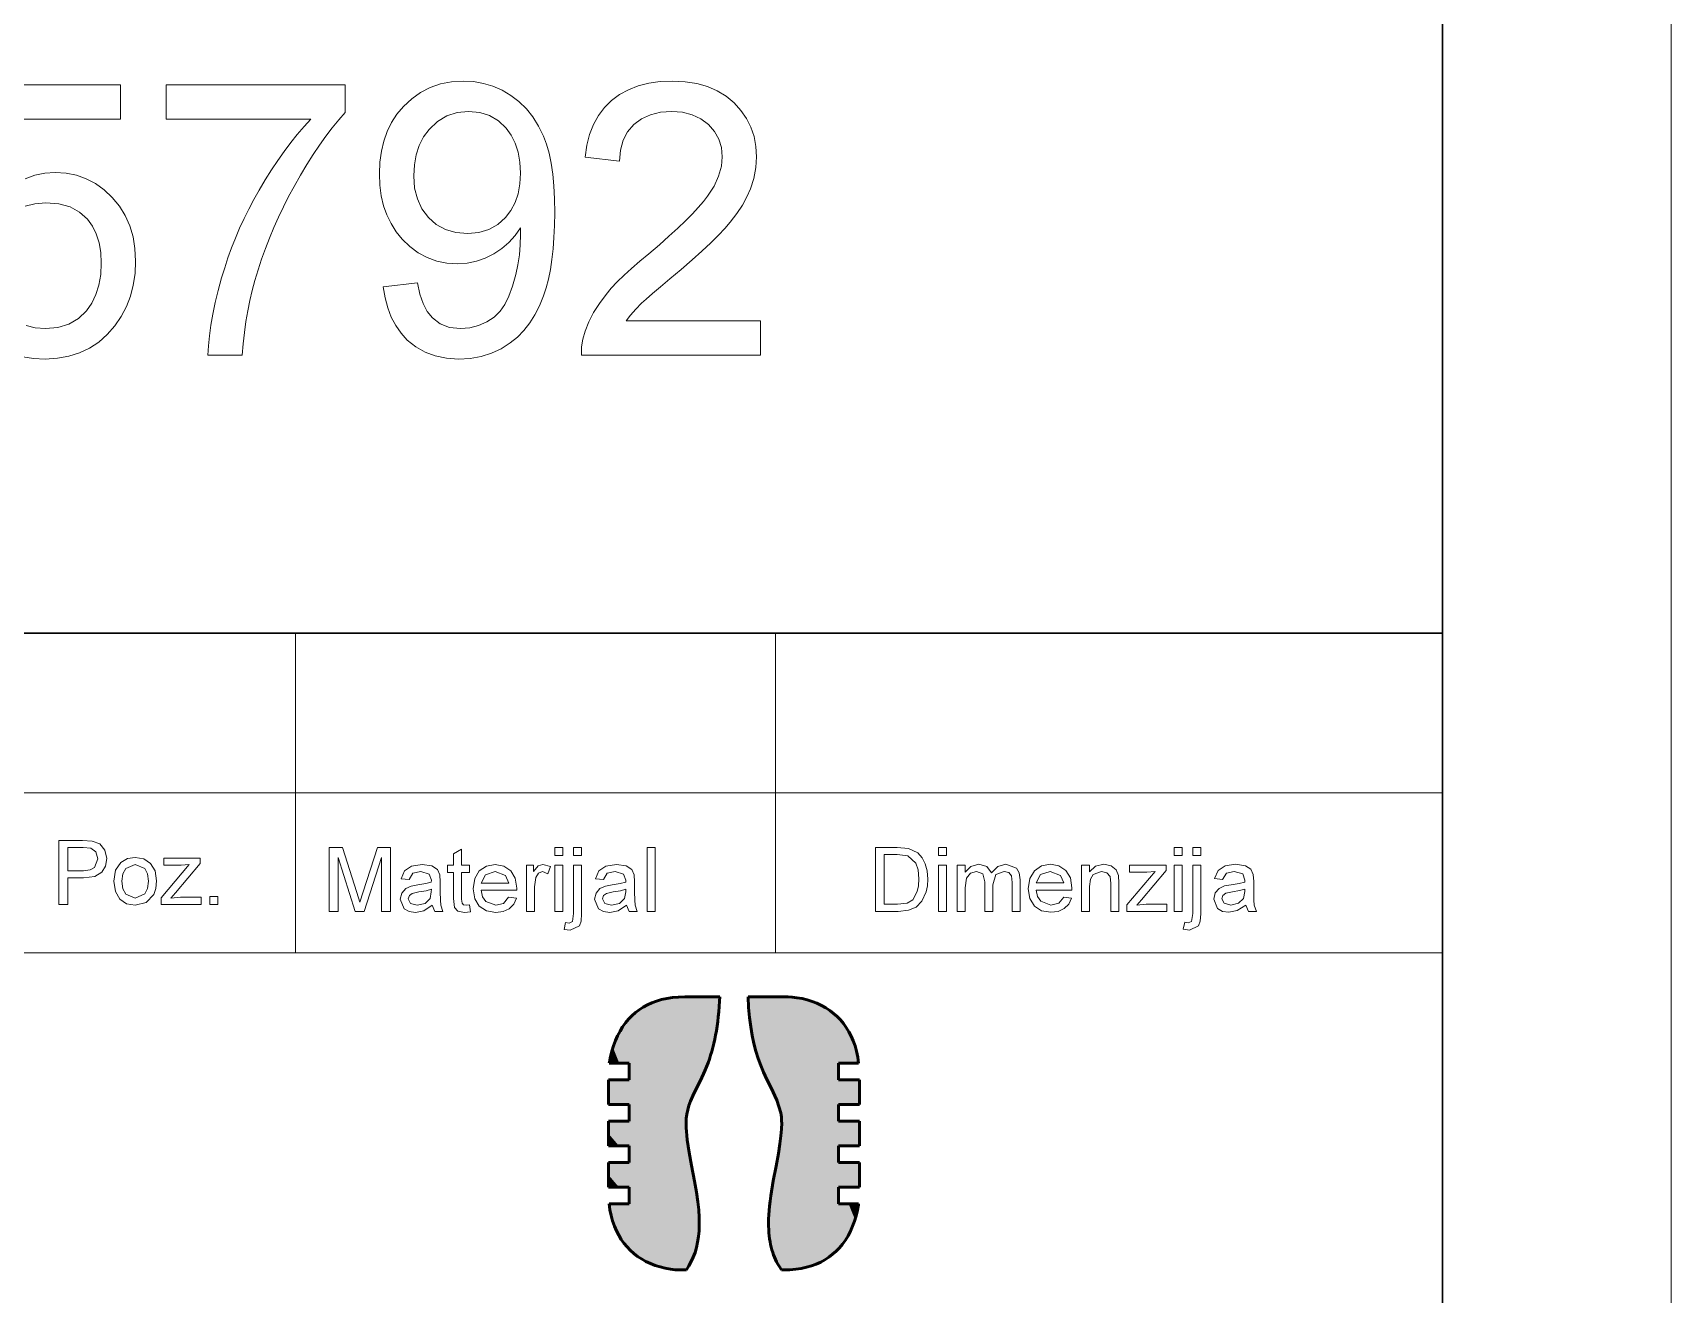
# Model space of a CAD drawing. Extents: x 0 to 297, y 0 to 523.
# Drawn here: x 261.16 to 297, y 25.53 to 53.14 of the extents above; entities that cross this region are included whole.
import ezdxf

# ---------------------------------------------------------------- set-up
doc = ezdxf.new("R2010")
doc.units = 0

msp = doc.modelspace()

# ---------------------------------------------------------------- linework, layer by layer
at = {"color": 7, "lineweight": 13}
for p, q in [((297, 0), (297, 420)), ((142.421, 36.5), (292, 36.5)), ((292, 33), (142.421, 33))]:
    msp.add_line(p, q, dxfattribs=at)
at = {"color": 7, "lineweight": 30}
for p, q in [((292, 5), (292, 415)), ((142.421, 40), (292, 40))]:
    msp.add_line(p, q, dxfattribs=at)
at = {"color": 7, "lineweight": 13, "ltscale": 0.175}
for p, q in [((266.911, 40), (266.911, 33)), ((277.411, 40), (277.411, 33))]:
    msp.add_line(p, q, dxfattribs=at)
at = {"color": 7, "lineweight": 13}
for points in [[(260.245, 51.998), (263.078, 51.998), (263.078, 51.248), (260.864, 51.248)], [(260.994, 49.943), (261.208, 50.02), (261.426, 50.066), (261.649, 50.081), (261.89, 50.066), (262.118, 50.021), (262.333, 49.945), (262.535, 49.839), (262.725, 49.703), (262.901, 49.536), (263.057, 49.346), (263.185, 49.139), (263.284, 48.914), (263.355, 48.672), (263.398, 48.413), (263.412, 48.136), (263.399, 47.87), (263.361, 47.617), (263.298, 47.376), (263.209, 47.148), (263.094, 46.931), (262.955, 46.727), (262.788, 46.534), (262.604, 46.37), (262.404, 46.236), (262.187, 46.132), (261.953, 46.058), (261.703, 46.013), (261.437, 45.998), (261.182, 46.011), (260.943, 46.049)], [(261.02, 46.733), (261.218, 46.682), (261.44, 46.665), (261.712, 46.689), (261.952, 46.762), (262.161, 46.884), (262.338, 47.055), (262.455, 47.222), (262.545, 47.409), (262.61, 47.616), (262.649, 47.844), (262.662, 48.092), (262.65, 48.327), (262.613, 48.541), (262.552, 48.735), (262.467, 48.908), (262.358, 49.06), (262.187, 49.215), (261.978, 49.326), (261.731, 49.392), (261.447, 49.415), (261.209, 49.397), (260.999, 49.343)]]:
    msp.add_lwpolyline(points, dxfattribs=at)
for points in [[(264.078, 51.248), (264.078, 51.998), (267.995, 51.998), (267.995, 51.391), (267.854, 51.232), (267.714, 51.06), (267.574, 50.877), (267.434, 50.681), (267.294, 50.473), (267.155, 50.253), (267.016, 50.02), (266.878, 49.776), (266.758, 49.553), (266.644, 49.328), (266.537, 49.102), (266.436, 48.874), (266.341, 48.645), (266.252, 48.415), (266.169, 48.183), (266.093, 47.95), (266.022, 47.715), (265.964, 47.499), (265.911, 47.278), (265.865, 47.05), (265.825, 46.816), (265.792, 46.577), (265.765, 46.332), (265.745, 46.081), (264.995, 46.081), (265.004, 46.288), (265.025, 46.506), (265.056, 46.736), (265.099, 46.979), (265.153, 47.233), (265.217, 47.499), (265.293, 47.777), (265.36, 47.997), (265.432, 48.215), (265.511, 48.431), (265.596, 48.646), (265.687, 48.859), (265.784, 49.07), (265.887, 49.279), (265.996, 49.487), (266.112, 49.693), (266.246, 49.919), (266.382, 50.136), (266.521, 50.344), (266.662, 50.543), (266.804, 50.733), (266.949, 50.913), (267.096, 51.085), (267.245, 51.248)], [(268.828, 47.581), (269.578, 47.665), (269.63, 47.42), (269.702, 47.211), (269.792, 47.038), (269.902, 46.902), (270.076, 46.77), (270.281, 46.691), (270.515, 46.665), (270.722, 46.681), (270.915, 46.729), (271.096, 46.809), (271.256, 46.915), (271.387, 47.043), (271.491, 47.193), (271.576, 47.373), (271.656, 47.592), (271.728, 47.85), (271.774, 48.06), (271.806, 48.275), (271.826, 48.495), (271.832, 48.721), (271.828, 48.866), (271.713, 48.7), (271.577, 48.55), (271.423, 48.417), (271.248, 48.299), (271.061, 48.204), (270.865, 48.136), (270.663, 48.095), (270.452, 48.081), (270.22, 48.096), (269.999, 48.141), (269.791, 48.217), (269.595, 48.322), (269.412, 48.457), (269.241, 48.623), (269.109, 48.785), (268.998, 48.961), (268.907, 49.15), (268.836, 49.354), (268.786, 49.572), (268.755, 49.804), (268.745, 50.05), (268.756, 50.304), (268.788, 50.544), (268.841, 50.769), (268.916, 50.979), (269.012, 51.175), (269.129, 51.357), (269.268, 51.523), (269.45, 51.694), (269.646, 51.833), (269.857, 51.942), (270.083, 52.019), (270.323, 52.066), (270.578, 52.081), (270.802, 52.069), (271.018, 52.031), (271.226, 51.969), (271.426, 51.881), (271.618, 51.768), (271.797, 51.632), (271.959, 51.475), (272.102, 51.297), (272.227, 51.097), (272.334, 50.876), (272.399, 50.7), (272.454, 50.503), (272.499, 50.285), (272.534, 50.045), (272.559, 49.785), (272.573, 49.503), (272.578, 49.2), (272.575, 48.922), (272.563, 48.658), (272.544, 48.409), (272.517, 48.174), (272.483, 47.954), (272.441, 47.749), (272.392, 47.558), (272.334, 47.381), (272.246, 47.165), (272.145, 46.966), (272.031, 46.786), (271.903, 46.623), (271.762, 46.478), (271.608, 46.351), (271.408, 46.224), (271.195, 46.125), (270.969, 46.055), (270.73, 46.012), (270.477, 45.998), (270.212, 46.015), (269.967, 46.064), (269.742, 46.148), (269.538, 46.264), (269.353, 46.413), (269.217, 46.561), (269.101, 46.728), (269.004, 46.913), (268.926, 47.117), (268.868, 47.34)], [(277.078, 46.831), (277.078, 46.081), (273.162, 46.081), (273.167, 46.261), (273.195, 46.435), (273.244, 46.606), (273.326, 46.812), (273.43, 47.016), (273.556, 47.216), (273.703, 47.413), (273.817, 47.547), (273.948, 47.686), (274.095, 47.83), (274.26, 47.98), (274.441, 48.136), (274.638, 48.297), (274.868, 48.496), (275.078, 48.684), (275.269, 48.859), (275.439, 49.023), (275.589, 49.176), (275.72, 49.316), (275.831, 49.445), (275.922, 49.562), (276.063, 49.784), (276.164, 50.001), (276.225, 50.216), (276.245, 50.426), (276.226, 50.627), (276.169, 50.81), (276.073, 50.978), (275.939, 51.129), (275.775, 51.254), (275.587, 51.343), (275.376, 51.397), (275.142, 51.415), (274.895, 51.397), (274.675, 51.343), (274.48, 51.253), (274.311, 51.128), (274.174, 50.97), (274.076, 50.785), (274.016, 50.572), (273.995, 50.331), (273.245, 50.415), (273.282, 50.675), (273.343, 50.914), (273.427, 51.132), (273.535, 51.328), (273.666, 51.502), (273.82, 51.655), (273.996, 51.785), (274.19, 51.892), (274.404, 51.975), (274.636, 52.034), (274.887, 52.069), (275.158, 52.081), (275.431, 52.068), (275.684, 52.028), (275.918, 51.962), (276.132, 51.87), (276.326, 51.75), (276.501, 51.605), (276.652, 51.44), (276.776, 51.262), (276.872, 51.071), (276.94, 50.868), (276.981, 50.652), (276.995, 50.424), (276.98, 50.186), (276.936, 49.952), (276.861, 49.72), (276.783, 49.545), (276.683, 49.365), (276.56, 49.181), (276.416, 48.991), (276.299, 48.856), (276.158, 48.706), (275.992, 48.541), (275.8, 48.361), (275.583, 48.165), (275.341, 47.955), (275.097, 47.752), (274.889, 47.577), (274.717, 47.43), (274.581, 47.311), (274.48, 47.22), (274.351, 47.091), (274.237, 46.961), (274.14, 46.831)], [(271.828, 50.067), (271.816, 50.305), (271.779, 50.522), (271.716, 50.719), (271.629, 50.895), (271.517, 51.051), (271.348, 51.21), (271.155, 51.324), (270.938, 51.392), (270.696, 51.415), (270.445, 51.39), (270.218, 51.317), (270.014, 51.194), (269.833, 51.023), (269.711, 50.857), (269.617, 50.672), (269.549, 50.469), (269.509, 50.247), (269.495, 50.007), (269.515, 49.74), (269.575, 49.5), (269.675, 49.286), (269.815, 49.098), (269.988, 48.945), (270.19, 48.835), (270.419, 48.77), (270.676, 48.748), (270.917, 48.77), (271.135, 48.835), (271.331, 48.945), (271.504, 49.098), (271.621, 49.248), (271.712, 49.421), (271.777, 49.614), (271.815, 49.83)], [(261.731, 34.06), (261.731, 35.46), (262.25, 35.46), (262.46, 35.447), (262.629, 35.383), (262.74, 35.25), (262.781, 35.062), (262.754, 34.9), (262.671, 34.765), (262.517, 34.674), (262.274, 34.643), (261.926, 34.643), (261.926, 34.06)], [(261.926, 34.799), (262.272, 34.799), (262.418, 34.816), (262.515, 34.867), (262.587, 35.057), (262.545, 35.209), (262.433, 35.292), (262.268, 35.305), (261.926, 35.305)], [(267.645, 33.905), (267.645, 35.305), (267.934, 35.305), (268.252, 34.32), (268.316, 34.113), (268.386, 34.337), (268.701, 35.305), (268.987, 35.305), (268.987, 33.905), (268.792, 33.905), (268.792, 35.091), (268.412, 33.905), (268.217, 33.905), (267.84, 35.091), (267.84, 33.905)], [(270.717, 34.051), (270.737, 33.9), (270.607, 33.885), (270.461, 33.914), (270.389, 33.991), (270.367, 34.189), (270.367, 34.76), (270.231, 34.76), (270.231, 34.916), (270.367, 34.916), (270.367, 35.166), (270.542, 35.268), (270.542, 34.916), (270.717, 34.916), (270.717, 34.76), (270.542, 34.76), (270.542, 34.179), (270.552, 34.086), (270.581, 34.053), (270.641, 34.041)], [(272.584, 35.13), (272.584, 35.305), (272.759, 35.305), (272.759, 35.13)], [(272.992, 35.13), (272.992, 35.305), (273.167, 35.305), (273.167, 35.13)], [(274.598, 33.905), (274.598, 35.305), (274.773, 35.305), (274.773, 33.905)], [(279.592, 33.908), (279.592, 35.308), (280.07, 35.308), (280.317, 35.288), (280.521, 35.188), (280.617, 35.081), (280.685, 34.948), (280.726, 34.792), (280.74, 34.616), (280.73, 34.465), (280.703, 34.333), (280.608, 34.129), (280.482, 34.002), (280.316, 33.932), (280.093, 33.908)], [(279.787, 34.064), (280.077, 34.064), (280.288, 34.09), (280.41, 34.164), (280.51, 34.344), (280.536, 34.469), (280.545, 34.619), (280.528, 34.816), (280.475, 34.962), (280.305, 35.123), (280.072, 35.152), (279.787, 35.152)], [(280.973, 35.133), (280.973, 35.308), (281.148, 35.308), (281.148, 35.133)], [(286.126, 35.133), (286.126, 35.308), (286.301, 35.308), (286.301, 35.133)], [(286.534, 35.133), (286.534, 35.308), (286.709, 35.308), (286.709, 35.133)], [(262.937, 34.566), (262.975, 34.809), (263.091, 34.979), (263.233, 35.063), (263.404, 35.091), (263.591, 35.057), (263.74, 34.955), (263.838, 34.793), (263.87, 34.58), (263.856, 34.407), (263.813, 34.275), (263.645, 34.102), (263.404, 34.041), (263.215, 34.074), (263.066, 34.176), (262.969, 34.341)], [(263.112, 34.566), (263.133, 34.404), (263.195, 34.288), (263.404, 34.196), (263.612, 34.289), (263.675, 34.406), (263.695, 34.571), (263.674, 34.729), (263.612, 34.843), (263.404, 34.935), (263.195, 34.843), (263.133, 34.728)], [(263.968, 34.06), (263.968, 34.207), (264.582, 34.935), (264.405, 34.916), (264.026, 34.916), (264.026, 35.071), (264.823, 35.071), (264.823, 34.955), (264.283, 34.315), (264.183, 34.196), (264.391, 34.216), (264.843, 34.216), (264.843, 34.06)], [(269.901, 34.041), (269.717, 33.921), (269.534, 33.885), (269.392, 33.906), (269.287, 33.966), (269.201, 34.173), (269.233, 34.308), (269.319, 34.406), (269.438, 34.462), (269.585, 34.488), (269.759, 34.515), (269.88, 34.547), (269.881, 34.588), (269.835, 34.726), (269.648, 34.78), (269.477, 34.741), (269.395, 34.605), (269.22, 34.624), (269.296, 34.798), (269.449, 34.9), (269.681, 34.935), (269.893, 34.905), (270.013, 34.827), (270.067, 34.709), (270.076, 34.556), (270.076, 34.338), (270.079, 34.15), (270.087, 34.041), (270.134, 33.905), (269.959, 33.905)], [(271.571, 34.216), (271.742, 34.197), (271.681, 34.065), (271.584, 33.967), (271.452, 33.906), (271.288, 33.885), (271.084, 33.919), (270.928, 34.021), (270.828, 34.184), (270.795, 34.402), (270.829, 34.627), (270.929, 34.795), (271.084, 34.9), (271.278, 34.935), (271.466, 34.901), (271.617, 34.799), (271.715, 34.636), (271.748, 34.416), (271.747, 34.372), (270.97, 34.372), (271, 34.23), (271.069, 34.126), (271.291, 34.041), (271.46, 34.083)], [(270.97, 34.527), (271.573, 34.527), (271.504, 34.694), (271.277, 34.78), (271.065, 34.711)], [(271.962, 33.905), (271.962, 34.916), (272.117, 34.916), (272.117, 34.781), (272.219, 34.905), (272.322, 34.935), (272.487, 34.887), (272.431, 34.731), (272.315, 34.78), (272.223, 34.745), (272.164, 34.65), (272.137, 34.445), (272.137, 33.905)], [(272.584, 33.905), (272.584, 34.916), (272.759, 34.916), (272.759, 33.905)], [(272.786, 33.515), (272.818, 33.665), (272.895, 33.652), (272.968, 33.687), (272.992, 33.859), (272.992, 34.916), (273.167, 34.916), (273.167, 33.851), (273.155, 33.693), (273.12, 33.592), (272.918, 33.497)], [(274.151, 34.041), (273.967, 33.921), (273.785, 33.885), (273.643, 33.906), (273.538, 33.966), (273.451, 34.173), (273.484, 34.308), (273.569, 34.406), (273.688, 34.462), (273.836, 34.488), (274.01, 34.515), (274.131, 34.547), (274.132, 34.588), (274.085, 34.726), (273.898, 34.78), (273.727, 34.741), (273.646, 34.605), (273.471, 34.624), (273.547, 34.798), (273.699, 34.9), (273.931, 34.935), (274.144, 34.905), (274.264, 34.827), (274.318, 34.709), (274.326, 34.556), (274.326, 34.338), (274.329, 34.15), (274.338, 34.041), (274.384, 33.905), (274.21, 33.905)], [(280.973, 33.908), (280.973, 34.919), (281.148, 34.919), (281.148, 33.908)], [(281.381, 33.908), (281.381, 34.919), (281.556, 34.919), (281.556, 34.767), (281.679, 34.891), (281.854, 34.939), (282.033, 34.89), (282.132, 34.755), (282.271, 34.893), (282.447, 34.939), (282.68, 34.855), (282.741, 34.75), (282.762, 34.6), (282.762, 33.908), (282.587, 33.908), (282.587, 34.538), (282.57, 34.684), (282.51, 34.756), (282.407, 34.783), (282.23, 34.713), (282.159, 34.489), (282.159, 33.908), (281.984, 33.908), (281.984, 34.557), (281.942, 34.727), (281.806, 34.783), (281.673, 34.745), (281.584, 34.635), (281.556, 34.426), (281.556, 33.908)], [(283.713, 34.219), (283.884, 34.2), (283.823, 34.068), (283.725, 33.97), (283.593, 33.909), (283.429, 33.889), (283.226, 33.923), (283.07, 34.024), (282.97, 34.187), (282.937, 34.405), (282.97, 34.63), (283.071, 34.799), (283.225, 34.904), (283.42, 34.939), (283.608, 34.905), (283.758, 34.802), (283.857, 34.639), (283.89, 34.42), (283.889, 34.375), (283.112, 34.375), (283.142, 34.233), (283.211, 34.129), (283.433, 34.044), (283.602, 34.086)], [(283.112, 34.53), (283.715, 34.53), (283.645, 34.697), (283.419, 34.783), (283.207, 34.714)], [(284.104, 33.908), (284.104, 34.919), (284.279, 34.919), (284.279, 34.776), (284.41, 34.898), (284.588, 34.939), (284.75, 34.906), (284.86, 34.82), (284.911, 34.694), (284.92, 34.528), (284.92, 33.908), (284.745, 33.908), (284.745, 34.516), (284.726, 34.671), (284.657, 34.752), (284.54, 34.783), (284.356, 34.714), (284.298, 34.615), (284.279, 34.454), (284.279, 33.908)], [(285.095, 33.908), (285.095, 34.054), (285.71, 34.783), (285.532, 34.764), (285.154, 34.764), (285.154, 34.919), (285.951, 34.919), (285.951, 34.803), (285.411, 34.163), (285.31, 34.044), (285.519, 34.064), (285.97, 34.064), (285.97, 33.908)], [(286.126, 33.908), (286.126, 34.919), (286.301, 34.919), (286.301, 33.908)], [(286.328, 33.519), (286.36, 33.669), (286.436, 33.655), (286.51, 33.69), (286.534, 33.862), (286.534, 34.919), (286.709, 34.919), (286.709, 33.854), (286.697, 33.696), (286.661, 33.595), (286.46, 33.5)], [(287.693, 34.044), (287.509, 33.924), (287.326, 33.889), (287.184, 33.909), (287.079, 33.97), (286.993, 34.177), (287.026, 34.312), (287.111, 34.409), (287.23, 34.466), (287.377, 34.491), (287.551, 34.518), (287.673, 34.55), (287.673, 34.591), (287.627, 34.729), (287.44, 34.783), (287.269, 34.744), (287.187, 34.608), (287.012, 34.627), (287.088, 34.801), (287.241, 34.903), (287.473, 34.939), (287.685, 34.908), (287.805, 34.83), (287.859, 34.712), (287.868, 34.559), (287.868, 34.342), (287.871, 34.153), (287.88, 34.044), (287.926, 33.908), (287.751, 33.908)], [(265.037, 34.06), (265.037, 34.235), (265.212, 34.235), (265.212, 34.06)], [(269.881, 34.391), (269.768, 34.36), (269.61, 34.334), (269.464, 34.303), (269.399, 34.254), (269.376, 34.182), (269.426, 34.081), (269.573, 34.041), (269.744, 34.082), (269.854, 34.189), (269.88, 34.337)], [(274.132, 34.391), (274.019, 34.36), (273.86, 34.334), (273.715, 34.303), (273.649, 34.254), (273.626, 34.182), (273.676, 34.081), (273.824, 34.041), (273.994, 34.082), (274.104, 34.189), (274.131, 34.337)], [(287.673, 34.394), (287.56, 34.363), (287.402, 34.337), (287.257, 34.307), (287.191, 34.257), (287.168, 34.185), (287.218, 34.085), (287.365, 34.044), (287.536, 34.086), (287.646, 34.192), (287.673, 34.34)]]:
    msp.add_lwpolyline(points, close=True, dxfattribs=at)
at = {"color": 142, "lineweight": 50}
for points in [[(275.424, 32.037), (275.286, 32.033), (275.156, 32.022), (275.033, 32.003), (274.917, 31.977), (274.808, 31.945), (274.704, 31.907), (274.606, 31.862), (274.514, 31.812), (274.427, 31.755), (274.345, 31.693), (274.268, 31.624), (274.195, 31.549), (274.128, 31.468), (274.065, 31.38), (274.007, 31.286), (273.953, 31.186), (273.906, 31.079), (273.863, 30.967), (273.827, 30.85), (273.798, 30.729), (273.775, 30.607), (273.772, 30.587)], [(276.188, 32.037), (275.806, 32.037), (275.424, 32.037)], [(275.453, 29.278), (275.457, 29.376), (275.468, 29.47), (275.487, 29.563), (275.515, 29.657), (275.551, 29.757), (275.602, 29.872), (275.675, 30.022), (275.768, 30.209), (275.864, 30.42), (275.898, 30.504), (275.932, 30.592), (275.961, 30.674), (275.989, 30.759), (276.014, 30.843), (276.037, 30.93), (276.059, 31.017), (276.079, 31.109), (276.098, 31.201), (276.115, 31.297), (276.13, 31.395), (276.145, 31.498), (276.157, 31.603), (276.167, 31.713), (276.176, 31.826), (276.184, 31.943), (276.188, 32.037)], [(273.772, 30.587), (273.991, 30.587), (274.21, 30.587)], [(274.21, 30.587), (274.21, 30.404), (274.21, 30.221)], [(274.21, 30.221), (273.981, 30.221), (273.752, 30.221)], [(273.752, 30.221), (273.752, 29.952), (273.752, 29.683)], [(273.752, 29.683), (273.981, 29.683), (274.21, 29.683)], [(274.21, 29.683), (274.21, 29.5), (274.21, 29.317)], [(274.21, 29.317), (273.981, 29.317), (273.752, 29.317)], [(273.752, 29.317), (273.752, 29.048), (273.752, 28.779)], [(275.458, 26.06), (275.515, 26.149), (275.566, 26.243), (275.61, 26.341), (275.648, 26.445), (275.68, 26.553), (275.705, 26.668), (275.724, 26.79), (275.736, 26.919), (275.74, 27.059), (275.738, 27.209), (275.728, 27.373), (275.708, 27.554), (275.679, 27.76), (275.637, 28.005), (275.572, 28.346), (275.52, 28.631), (275.479, 28.907), (275.468, 29), (275.46, 29.091), (275.456, 29.169), (275.453, 29.244), (275.453, 29.278)], [(273.752, 28.779), (273.981, 28.779), (274.21, 28.779)], [(274.21, 28.779), (274.21, 28.596), (274.21, 28.413)], [(274.21, 28.413), (273.981, 28.413), (273.752, 28.413)], [(273.752, 28.413), (273.752, 28.144), (273.752, 27.875)], [(273.752, 27.875), (273.981, 27.875), (274.21, 27.875)], [(274.21, 27.875), (274.21, 27.692), (274.21, 27.509)], [(274.21, 27.509), (273.989, 27.509), (273.769, 27.509)], [(273.769, 27.509), (273.788, 27.376), (273.813, 27.25), (273.846, 27.132), (273.884, 27.022), (273.928, 26.918), (273.978, 26.82), (274.033, 26.729), (274.094, 26.644), (274.16, 26.564), (274.232, 26.49), (274.309, 26.421), (274.392, 26.358), (274.48, 26.3), (274.574, 26.247), (274.673, 26.201), (274.777, 26.16), (274.886, 26.126), (274.997, 26.098), (275.108, 26.078), (275.215, 26.065), (275.305, 26.06), (275.322, 26.06)], [(275.322, 26.06), (275.39, 26.06), (275.458, 26.06)]]:
    msp.add_lwpolyline(points, dxfattribs=at)
at = {"color": 9, "lineweight": 50}
for points in [[(277.673, 32.037), (277.24, 32.037), (276.807, 32.037)], [(276.807, 32.037), (276.821, 31.802), (276.841, 31.584), (276.867, 31.381), (276.899, 31.192), (276.937, 31.014), (276.98, 30.848), (277.029, 30.689), (277.084, 30.536), (277.146, 30.386), (277.218, 30.229), (277.31, 30.043), (277.438, 29.773), (277.522, 29.502), (277.53, 29.454), (277.536, 29.405), (277.54, 29.356), (277.542, 29.306), (277.543, 29.278)], [(279.225, 30.587), (279.206, 30.72), (279.18, 30.846), (279.147, 30.963), (279.108, 31.074), (279.064, 31.178), (279.013, 31.275), (278.957, 31.366), (278.896, 31.452), (278.829, 31.532), (278.757, 31.606), (278.679, 31.675), (278.595, 31.739), (278.506, 31.797), (278.412, 31.849), (278.312, 31.896), (278.208, 31.937), (278.099, 31.971), (277.988, 31.999), (277.877, 32.019), (277.771, 32.032), (277.684, 32.037), (277.673, 32.037)], [(278.786, 30.221), (278.786, 30.404), (278.786, 30.587)], [(278.786, 30.587), (279.006, 30.587), (279.225, 30.587)], [(279.243, 30.221), (279.015, 30.221), (278.786, 30.221)], [(279.243, 29.683), (279.243, 29.952), (279.243, 30.221)], [(278.786, 29.317), (278.786, 29.5), (278.786, 29.683)], [(278.786, 29.683), (279.015, 29.683), (279.243, 29.683)], [(277.543, 29.278), (277.539, 29.145), (277.527, 28.994), (277.505, 28.819), (277.472, 28.609), (277.42, 28.331), (277.359, 28.008), (277.305, 27.682), (277.289, 27.568), (277.276, 27.454), (277.267, 27.359), (277.26, 27.264), (277.257, 27.18), (277.255, 27.096), (277.256, 27.02), (277.259, 26.945), (277.263, 26.875), (277.27, 26.806), (277.278, 26.741), (277.289, 26.677), (277.301, 26.617), (277.315, 26.557), (277.33, 26.5), (277.347, 26.444), (277.366, 26.391), (277.387, 26.338), (277.408, 26.287), (277.432, 26.237), (277.457, 26.189), (277.485, 26.142), (277.538, 26.06)], [(279.243, 29.317), (279.015, 29.317), (278.786, 29.317)], [(279.243, 28.779), (279.243, 29.048), (279.243, 29.317)], [(278.786, 28.413), (278.786, 28.596), (278.786, 28.779)], [(278.786, 28.779), (279.015, 28.779), (279.243, 28.779)], [(279.243, 28.413), (279.015, 28.413), (278.786, 28.413)], [(279.243, 27.875), (279.243, 28.144), (279.243, 28.413)], [(278.786, 27.509), (278.786, 27.692), (278.786, 27.875)], [(278.786, 27.875), (279.015, 27.875), (279.243, 27.875)], [(277.582, 26.06), (277.72, 26.063), (277.85, 26.075), (277.972, 26.094), (278.088, 26.119), (278.197, 26.151), (278.3, 26.189), (278.398, 26.234), (278.49, 26.284), (278.576, 26.341), (278.658, 26.404), (278.735, 26.472), (278.807, 26.547), (278.874, 26.628), (278.936, 26.715), (278.994, 26.809), (279.046, 26.909), (279.093, 27.015), (279.135, 27.127), (279.17, 27.245), (279.199, 27.366), (279.221, 27.487), (279.225, 27.509)], [(279.225, 27.509), (279.005, 27.509), (278.786, 27.509)], [(277.538, 26.06), (277.56, 26.06), (277.582, 26.06)]]:
    msp.add_lwpolyline(points, dxfattribs=at)
at = {"color": 142, "lineweight": 5}
for points in [[(275.239, 26.063), (274.758, 31.928), (274.745, 26.172), (274.497, 31.801)], [(275.424, 32.037), (274.758, 31.928), (275.322, 26.06), (275.239, 26.063)], [(275.424, 32.037), (275.322, 26.06), (275.458, 26.06), (275.39, 26.06)], [(275.424, 32.037), (275.458, 26.06), (275.806, 32.037), (275.453, 29.278)], [(275.453, 29.278), (275.557, 29.77), (275.806, 32.037), (275.897, 30.5)], [(275.806, 32.037), (275.897, 30.5), (276.188, 32.037), (276.058, 31.011)], [(276.188, 32.037), (276.058, 31.011), (276.167, 31.71)], [(274.103, 31.435), (274.21, 30.587), (274.497, 31.801)], [(274.745, 26.172), (274.497, 31.801), (274.285, 26.441), (274.21, 30.587)], [(274.103, 31.435), (273.852, 30.932), (274.21, 30.587), (273.991, 30.587)], [(273.991, 30.587), (273.852, 30.932), (273.772, 30.587)], [(274.285, 26.441), (274.21, 30.587), (274.21, 30.404)], [(273.752, 30.221), (273.981, 29.683), (273.981, 30.221), (274.21, 29.683)], [(273.752, 29.952), (273.752, 29.683), (273.752, 30.221), (273.981, 29.683)], [(273.981, 30.221), (274.21, 29.683), (274.21, 30.221), (274.285, 26.441)], [(274.21, 30.221), (274.285, 26.441), (274.21, 30.404)], [(274.21, 29.683), (274.21, 29.5), (274.285, 26.441), (274.21, 29.317)], [(274.21, 28.779), (273.981, 29.317), (273.981, 28.779), (273.752, 29.317)], [(273.981, 28.779), (273.752, 29.317), (273.752, 29.048)], [(273.981, 28.779), (273.752, 29.048), (273.752, 28.779)], [(274.285, 26.441), (274.21, 29.317), (274.21, 28.779), (273.981, 29.317)], [(275.604, 28.18), (275.453, 29.278), (275.688, 26.585), (275.458, 26.06)], [(274.21, 28.779), (274.21, 28.596), (274.285, 26.441), (274.21, 28.413)], [(274.21, 27.875), (273.981, 28.413), (273.981, 27.875), (273.752, 28.413)], [(273.981, 27.875), (273.752, 28.413), (273.752, 28.144)], [(274.285, 26.441), (274.21, 28.413), (274.21, 27.875), (273.981, 28.413)], [(273.981, 27.875), (273.752, 28.144), (273.752, 27.875)], [(275.604, 28.18), (275.688, 26.585), (275.736, 27.251)], [(274.285, 26.441), (274.21, 27.875), (274.21, 27.509), (274.21, 27.692)], [(273.949, 26.875), (273.989, 27.509), (273.769, 27.509)], [(274.285, 26.441), (274.21, 27.509), (273.949, 26.875), (273.989, 27.509)]]:
    msp.add_solid(points, dxfattribs=at)
at = {"color": 9, "lineweight": 5}
for points in [[(276.951, 30.958), (277.24, 32.037), (276.807, 32.037)], [(276.951, 30.958), (277.226, 30.213), (277.24, 32.037), (277.447, 29.751)], [(277.24, 32.037), (277.447, 29.751), (277.673, 32.037), (277.543, 29.278)], [(277.582, 26.06), (277.673, 32.037), (277.56, 26.06), (277.543, 29.278)], [(278.247, 26.168), (277.673, 32.037), (277.582, 26.06)], [(278.247, 26.168), (278.242, 31.925), (277.673, 32.037), (277.75, 32.034)], [(278.247, 26.168), (278.507, 26.295), (278.242, 31.925), (278.704, 31.654)], [(278.507, 26.295), (278.786, 27.509), (278.704, 31.654), (278.786, 30.587)], [(278.704, 31.654), (278.786, 30.587), (279.043, 31.22), (279.006, 30.587)], [(279.043, 31.22), (279.006, 30.587), (279.225, 30.587)], [(278.786, 30.587), (278.786, 27.509), (278.786, 27.875), (278.786, 27.692)], [(278.786, 30.587), (278.786, 27.875), (278.786, 28.596), (278.786, 28.413)], [(278.786, 30.587), (278.786, 28.596), (278.786, 29.317), (278.786, 28.779)], [(278.786, 30.587), (278.786, 29.317), (278.786, 29.683), (278.786, 29.5)], [(278.786, 30.587), (278.786, 29.683), (278.786, 30.404), (278.786, 30.221)], [(279.243, 29.683), (279.015, 30.221), (279.015, 29.683), (278.786, 30.221)], [(279.015, 29.683), (278.786, 30.221), (278.786, 29.683)], [(279.243, 29.952), (279.243, 30.221), (279.243, 29.683), (279.015, 30.221)], [(277.56, 26.06), (277.543, 29.278), (277.538, 26.06), (277.452, 28.497)], [(279.243, 28.779), (279.015, 29.317), (279.015, 28.779), (278.786, 29.317)], [(279.015, 28.779), (278.786, 29.317), (278.786, 28.779)], [(279.243, 29.048), (279.243, 29.317), (279.243, 28.779), (279.015, 29.317)], [(277.538, 26.06), (277.452, 28.497), (277.341, 26.462), (277.3, 27.651)], [(279.243, 27.875), (279.015, 28.413), (279.015, 27.875), (278.786, 28.413)], [(279.015, 27.875), (278.786, 28.413), (278.786, 27.875)], [(279.243, 28.144), (279.243, 28.413), (279.243, 27.875), (279.015, 28.413)], [(277.341, 26.462), (277.3, 27.651), (277.269, 26.813)], [(278.786, 27.509), (278.507, 26.295), (278.899, 26.661)], [(279.005, 27.509), (278.786, 27.509), (279.146, 27.163), (278.899, 26.661)], [(279.005, 27.509), (279.146, 27.163), (279.225, 27.509)]]:
    msp.add_solid(points, dxfattribs=at)

doc.saveas('drawing.dxf')
